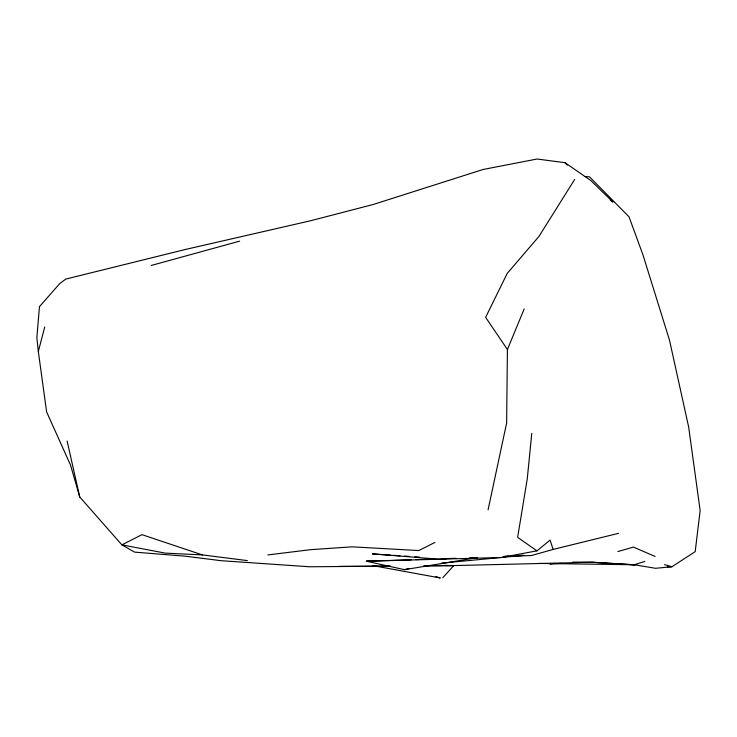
<?xml version="1.0" encoding="UTF-8"?>
<svg xmlns="http://www.w3.org/2000/svg" width="737" height="737" viewBox="0 0 737 737"><rect width="100%" height="100%" fill="white"/><g stroke="black" fill="none" stroke-linecap="round" stroke-linejoin="round"><path stroke-width="1.11" d="M524.182 308.914L507.424 349.531L506.632 423.029L488.087 509.783M531.755 433.42L527.287 478.654L517.641 537.365L536.941 550.843L550.088 540.129L553.155 549.406L618.564 533.339M389.735 566.108L309.632 566.781L221.155 560.7L185.171 556.177L134.595 552.124L121.891 544.883L79.734 496.987L70.476 464.955L46.624 411.919L38.324 351.503L44.727 327.025M574.676 179.46L538.95 236.43L507.222 273.399L485.637 317.352L507.424 349.531M442.734 577.762L453.826 565.574L592.226 562.239L634.207 564.745L655.571 568.301L671.914 566.744L695.184 551.654L700.15 510.575L688.662 426.999L669.463 340.033L642.913 254.716L629.011 216.807L589.517 176.843L584.929 176.548M434.885 542.45L418.791 550.557L352.185 546.836L310.544 549.673L267.89 554.933M644.838 561.437L634.207 564.745L538.581 563.437M617.892 551.562L633.424 547.075L655.082 556.453M553.155 549.406L531.552 555.514L504.025 556.564M151.205 265.477L239.663 241.146M411.145 559.761L366.436 561.226L404.502 569.664L408.878 568.54M536.941 550.843L501.381 557.494L366.436 561.226L369.836 561.447M404.502 569.664L477.64 557.577L469.616 557.845M554.491 563.409L549.922 563.851L562.082 563.427M441.426 563.16L523.878 555.357M504.725 556.223L508.115 556.048M517.144 555.597L522.782 555.311M415.732 559.604L434.075 559.005M442.099 558.747L455.862 558.296M424.07 565.823L453.826 565.574L444.641 565.426M390.546 566.163L338.799 566.394M423.913 565.85L453.826 565.574L445.857 565.509M667.335 566.744L671.914 566.744L664.507 564.643M572.686 562.082L592.226 562.239L635.008 564.911M202.371 554.906L165.226 553.119L121.891 544.883L141.974 534.657L202.371 554.906L247.374 560.599M390.767 555.136L372.406 553.892L438.911 559.18L445.867 558.876L442.421 558.646M393.061 555.293L399.951 555.762M404.539 556.076L409.136 556.38M414.876 556.776L419.464 557.089M610.218 200.142L612.972 202.067L590.788 180.491L565.012 162.693L537.107 159.017L483.067 169.492L373.189 204.499L310.415 220.796L184.711 249.631L65.786 279.083L59.715 283.616L39.466 306.656L36.85 337.62L38.324 351.503M435.908 576.629L440.275 577.983L372.765 565.601M565.012 162.693L567.26 165.116M67.131 441.039L79.734 496.987"/></g></svg>
